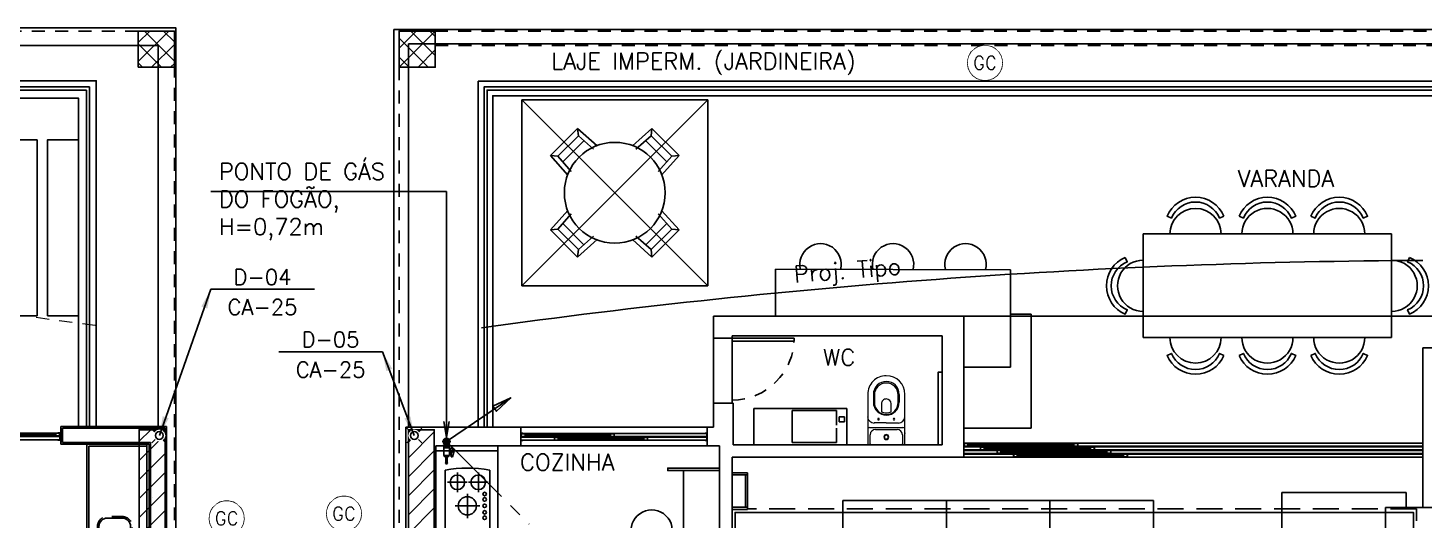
# Model space of a CAD drawing. Header units: millimetres. Extents: x 188.6 to 263.2, y 40.1 to 120.1.
# Drawn here: x 237.97 to 251.46, y 57.85 to 62.6 of the extents above; entities that cross this region are included whole.
import ezdxf
from ezdxf.enums import TextEntityAlignment as Align

# ---------------------------------------------------------------- set-up
doc = ezdxf.new("R2010")
doc.units = ezdxf.units.MM
doc.set_wipeout_variables(frame=1)
for name, pattern in [('_XREF TL$0$HIDDEN', [0.375, 0.25, -0.125]), ('_XREF TL$0$XREF_305_306$0$XREF-TIPO$0$HIDDEN2', [0.1875, 0.125, -0.0625]), ('CENTER2', [1.125, 0.75, -0.125, 0.125, -0.125]), ('HIDDEN2', [0.1875, 0.125, -0.0625]), ('Wipeout_Contour', [1000, 0, -1000]), ('XREF_305_306$0$HIDDEN2', [0.1875, 0.125, -0.0625])]:
    doc.linetypes.add(name, pattern=pattern)
for name, color, linetype in [('_XREF TL$0$S_ESQ', 8, 'Continuous'), ('ARQ', 8, 'Continuous'), ('ARQ-BASE', 8, 'Continuous'), ('ESTR-PILARES', 11, 'Continuous'), ('ESTR-VIGAS', 11, 'HIDDEN2'), ('ESTRUTURA', 7, 'Continuous'), ('GAS-COL', 7, 'Continuous'), ('GAS-PONTO', 202, 'Continuous'), ('GAS-TEXTO', 7, 'Continuous'), ('GAS-TUBO-PISO', 6, 'CENTER2'), ('INC-CORRIMÃO', 7, 'Continuous'), ('INC-TEXTO', 7, 'Continuous'), ('Pilar.ARQ', 8, 'Continuous'), ('SPDA-COL', 7, 'Continuous'), ('SPDA-D', 164, 'Continuous')]:
    doc.layers.add(name, color=color, linetype=linetype)
doc.styles.add('60-100', font='romans.shx', dxfattribs={"height": 0.16})
doc.styles.add('60-50', font='romans.shx', dxfattribs={"height": 0.08})
doc.styles.add('60-75', font='romans.shx', dxfattribs={"height": 0.12})
doc.styles.add('ROMANS', font='ROMANS.SHX', dxfattribs={"height": 0.15})
doc.dimstyles.new('IND75', dxfattribs={"dimtxt": 0.15, "dimasz": 0.1875, "dimexe": 0.15, "dimexo": 0, "dimgap": 0.1, "dimtad": 1, "dimzin": 10, "dimdsep": 46, "dimtxsty": '60-75', "dimcen": 0, "dimclrd": 256, "dimclre": 1, "dimclrt": 256, "dimadec": 0, "dimazin": 0, "dimtfac": 1, "dimtix": 1, "dimtmove": 2, "dimatfit": 3, "dimfxl": 0.15, "dimtolj": 1, "dimtzin": 6, "dimarcsym": 0})
doc.dimstyles.new('SETAS75', dxfattribs={"dimtxt": 0.16, "dimasz": 0.15, "dimexe": 0.15, "dimexo": 0, "dimgap": 0.1, "dimtad": 1, "dimzin": 10, "dimdsep": 46, "dimtxsty": '60-100', "dimblk1": 'OPEN', "dimblk2": 'OPEN', "dimsah": 1, "dimcen": 0, "dimclrd": 244, "dimclre": 244, "dimclrt": 7, "dimadec": 0, "dimazin": 0, "dimtfac": 1, "dimtix": 1, "dimtmove": 2, "dimatfit": 3, "dimldrblk": 'OPEN', "dimfxl": 0.15, "dimtolj": 1, "dimtzin": 6, "dimarcsym": 0})

# ---------------------------------------------------------------- blocks, each defined once
blk = doc.blocks.new('ESTR-1TP-29.09.2016')
at = {"layer": 'ESTR-PILARES'}
for p, q in [((35.717, 24.6), (36.013, 24.895)), ((35.717, 24.784), (35.829, 24.895)), ((35.777, 24.895), (36.067, 24.605)), ((35.961, 24.895), (36.067, 24.789)), ((38.237, 24.545), (38.587, 24.895)), ((38.237, 24.73), (38.403, 24.895)), ((38.237, 24.825), (38.517, 24.545)), ((38.351, 24.895), (38.587, 24.659)), ((38.535, 24.895), (38.587, 24.843)), ((35.717, 24.771), (35.944, 24.545)), ((35.847, 24.545), (36.067, 24.766)), ((35.892, 24.72), (35.892, 24.72)), ((38.412, 24.72), (38.412, 24.72)), ((38.421, 24.545), (38.587, 24.712)), ((35.717, 24.587), (35.76, 24.545)), ((36.031, 24.545), (36.067, 24.582)), ((38.237, 24.641), (38.334, 24.545)), ((35.727, 20.933), (35.84, 21.045)), ((38.327, 20.959), (38.414, 21.045)), ((35.727, 20.749), (35.977, 20.999)), ((38.327, 20.775), (38.577, 21.025)), ((35.727, 20.565), (35.977, 20.815)), ((38.327, 20.591), (38.577, 20.841)), ((35.727, 20.381), (35.977, 20.631)), ((38.327, 20.407), (38.577, 20.657)), ((35.727, 20.197), (35.977, 20.447)), ((35.852, 20.395), (35.852, 20.395)), ((38.327, 20.224), (38.577, 20.474)), ((38.452, 20.395), (38.452, 20.395)), ((35.727, 20.014), (35.977, 20.264)), ((38.327, 20.04), (38.577, 20.29))]:
    blk.add_line(p, q, dxfattribs=at)
for points in [[(35.717, 24.545), (36.067, 24.545), (36.067, 24.895), (35.717, 24.895), (35.717, 24.545)], [(38.237, 24.545), (38.587, 24.545), (38.587, 24.895), (38.237, 24.895), (38.237, 24.545)], [(35.727, 19.745), (35.977, 19.745), (35.977, 21.045), (35.727, 21.045), (35.727, 19.745)], [(35.977, 21.045), (35.857, 21.045), (35.977, 20.925), (35.977, 21.045)], [(38.327, 19.745), (38.577, 19.745), (38.577, 21.045), (38.327, 21.045), (38.327, 19.745)], [(38.327, 21.045), (38.327, 20.925), (38.447, 21.045), (38.327, 21.045)]]:
    blk.add_lwpolyline(points, dxfattribs=at)
for points in [[(35.977, 21.045), (35.857, 21.045), (35.977, 20.925)], [(35.977, 21.045), (35.977, 20.925), (35.977, 21.045)], [(38.327, 21.045), (38.327, 20.925), (38.447, 21.045)], [(38.327, 21.045), (38.447, 21.045), (38.327, 21.045)]]:
    blk.add_solid(points, dxfattribs=at)
at = {"layer": 'ESTR-VIGAS'}
for points in [[(35.717, 24.895), (25.982, 24.895)], [(48.382, 24.895), (38.587, 24.895)], [(26.782, 24.755), (35.717, 24.755)], [(38.587, 24.755), (47.582, 24.755)], [(49.182, 24.755), (47.582, 24.755)], [(36.067, 19.945), (36.067, 24.545)], [(38.237, 24.545), (38.237, 19.945)]]:
    blk.add_lwpolyline(points, dxfattribs=at)
blk = doc.blocks.new('_XREF TL$0$XREF_305_306$0$XREF-TIPO$0$A$C491F7D64-flat-1')
at = {"layer": '_XREF TL$0$S_ESQ'}
for p, q in [((-0.057, 0.03), (-0.005, 0.03)), ((-0.057, 0.03), (-0.057, 0)), ((-0.055, 0.028), (-0.019, 0.028)), ((-0.055, 0.002), (-0.055, 0.028)), ((-0.055, 0.002), (-0.007, 0.002)), ((-0.019, 0.028), (-0.019, 0.008)), ((-0.007, 0.008), (-0.019, 0.008)), ((-0.017, 0.03), (-0.017, 0.02)), ((-0.005, 0.02), (-0.017, 0.02)), ((-0.017, 0.02), (-0.017, 0.01)), ((-0.005, 0.019), (-0.017, 0.019)), ((0, 0.018), (-0.017, 0.018)), ((0, 0.011), (-0.017, 0.011)), ((-0.005, 0.01), (-0.017, 0.01)), ((-0.005, 0.01), (-0.017, 0.01)), ((-0.015, 0.028), (-0.015, 0.022)), ((-0.015, 0.028), (-0.007, 0.028)), ((-0.007, 0.022), (-0.015, 0.022)), ((-0.007, 0.028), (-0.007, 0.022)), ((-0.007, 0.008), (-0.007, 0.002)), ((-0.005, 0.03), (-0.005, 0.02)), ((-0.005, 0.02), (-0.005, 0.025)), ((-0.005, 0.01), (-0.005, 0)), ((-0.005, 0.01), (-0.005, 0.005)), ((0, 0.02), (0, 0.018)), ((0, 0.01), (0, 0.011)), ((-0.057, 0), (-0.005, 0)), ((-0.055, 0), (-0.055, 0))]:
    blk.add_line(p, q, dxfattribs=at)
for centre, radius, start, end in [((-0.017, 0.019), 0.0005, 90, 270), ((-0.017, 0.011), 0.0005, 90, 270), ((-0.005, 0.02), 0.005, 0, 84.2608), ((-0.005, 0.02), 0.0005, 270, 0), ((-0.005, 0.01), 0.005, 275.7392, 0), ((-0.005, 0.01), 0.0005, 0, 90)]:
    blk.add_arc(centre, radius, start, end, dxfattribs=at)
blk = doc.blocks.new('_XREF TL$0$XREF_305_306$0$XREF-TIPO$0$A$C70231090-flat-1')
at = {"layer": '_XREF TL$0$S_ESQ'}
for p, q in [((-0.055, 0.02), (-0.055, 0.018)), ((-0.055, 0.018), (-0.039, 0.018)), ((-0.055, 0.011), (-0.039, 0.011)), ((-0.055, 0.01), (-0.055, 0.011)), ((-0.051, 0.02), (-0.051, 0.025)), ((-0.051, 0.01), (-0.051, 0.005)), ((0, 0.03), (-0.05, 0.03)), ((-0.05, 0.03), (-0.05, 0.02)), ((-0.05, 0.02), (-0.038, 0.02)), ((-0.05, 0.019), (-0.039, 0.019)), ((-0.05, 0.01), (-0.039, 0.01)), ((-0.05, 0.01), (-0.05, 0)), ((-0.05, 0.01), (-0.038, 0.01)), ((-0.04, 0.028), (-0.048, 0.028)), ((-0.048, 0.028), (-0.048, 0.022)), ((-0.048, 0.022), (-0.04, 0.022)), ((-0.048, 0.008), (-0.036, 0.008)), ((-0.048, 0.008), (-0.048, 0.002)), ((-0.002, 0.002), (-0.048, 0.002)), ((-0.04, 0.028), (-0.04, 0.022)), ((-0.038, 0.03), (-0.038, 0.02)), ((-0.038, 0.02), (-0.038, 0.01)), ((-0.002, 0.028), (-0.036, 0.028)), ((-0.036, 0.028), (-0.036, 0.008)), ((-0.002, 0.019), (-0.002, 0.028)), ((-0.002, 0.002), (-0.002, 0.019)), ((-0.002, 0.019), (-0.002, 0.019)), ((0, 0.017), (0, 0.03)), ((0, 0.002), (0, 0.017)), ((0, 0.017), (0, 0.017)), ((0, 0), (0, 0.002)), ((0, 0.002), (0, 0.002)), ((0, 0), (-0.05, 0))]:
    blk.add_line(p, q, dxfattribs=at)
for centre, radius, start, end in [((-0.05, 0.02), 0.005, 95.7392, 180), ((-0.05, 0.01), 0.005, 180, 264.2608), ((-0.05, 0.02), 0.0005, 180, 270), ((-0.05, 0.01), 0.0005, 90, 180), ((-0.039, 0.019), 0.0005, 270, 90), ((-0.039, 0.011), 0.0005, 270, 90)]:
    blk.add_arc(centre, radius, start, end, dxfattribs=at)
blk = doc.blocks.new('_XREF TL$0$XREF_305_306$0$XREF-TIPO$0$A$C491F7D64-flat-2')
at = {"layer": '_XREF TL$0$S_ESQ'}
for p, q in [((-0.057, 0.03), (-0.005, 0.03)), ((-0.057, 0.03), (-0.057, 0)), ((-0.055, 0.028), (-0.019, 0.028)), ((-0.055, 0.002), (-0.055, 0.028)), ((-0.055, 0.002), (-0.007, 0.002)), ((-0.019, 0.028), (-0.019, 0.008)), ((-0.007, 0.008), (-0.019, 0.008)), ((-0.017, 0.03), (-0.017, 0.02)), ((-0.005, 0.02), (-0.017, 0.02)), ((-0.017, 0.02), (-0.017, 0.01)), ((-0.005, 0.019), (-0.017, 0.019)), ((0, 0.018), (-0.017, 0.018)), ((0, 0.011), (-0.017, 0.011)), ((-0.005, 0.01), (-0.017, 0.01)), ((-0.005, 0.01), (-0.017, 0.01)), ((-0.015, 0.028), (-0.015, 0.022)), ((-0.015, 0.028), (-0.007, 0.028)), ((-0.007, 0.022), (-0.015, 0.022)), ((-0.007, 0.028), (-0.007, 0.022)), ((-0.007, 0.008), (-0.007, 0.002)), ((-0.005, 0.03), (-0.005, 0.02)), ((-0.005, 0.02), (-0.005, 0.025)), ((-0.005, 0.01), (-0.005, 0)), ((-0.005, 0.01), (-0.005, 0.005)), ((0, 0.02), (0, 0.018)), ((0, 0.01), (0, 0.011)), ((-0.057, 0), (-0.005, 0)), ((-0.055, 0), (-0.055, 0))]:
    blk.add_line(p, q, dxfattribs=at)
for centre, radius, start, end in [((-0.017, 0.019), 0.0005, 90, 270), ((-0.017, 0.011), 0.0005, 90, 270), ((-0.005, 0.02), 0.005, 0, 84.2608), ((-0.005, 0.02), 0.0005, 270, 0), ((-0.005, 0.01), 0.005, 275.7392, 0), ((-0.005, 0.01), 0.0005, 0, 90)]:
    blk.add_arc(centre, radius, start, end, dxfattribs=at)
blk = doc.blocks.new('_XREF TL$0$XREF_305_306$0$XREF-TIPO$0$A$C491F7D64-flat-3')
at = {"layer": '_XREF TL$0$S_ESQ'}
for p, q in [((0, 0.02), (0, 0.018)), ((0, 0.018), (0.017, 0.018)), ((0, 0.01), (0, 0.011)), ((0, 0.011), (0.017, 0.011)), ((0.057, 0.03), (0.005, 0.03)), ((0.005, 0.03), (0.005, 0.02)), ((0.005, 0.02), (0.005, 0.025)), ((0.005, 0.02), (0.017, 0.02)), ((0.005, 0.019), (0.017, 0.019)), ((0.005, 0.01), (0.017, 0.01)), ((0.005, 0.01), (0.005, 0)), ((0.005, 0.01), (0.017, 0.01)), ((0.005, 0.01), (0.005, 0.005)), ((0.007, 0.028), (0.007, 0.022)), ((0.015, 0.028), (0.007, 0.028)), ((0.007, 0.022), (0.015, 0.022)), ((0.007, 0.008), (0.007, 0.002)), ((0.007, 0.008), (0.019, 0.008)), ((0.055, 0.002), (0.007, 0.002)), ((0.015, 0.028), (0.015, 0.022)), ((0.017, 0.03), (0.017, 0.02)), ((0.017, 0.02), (0.017, 0.01)), ((0.019, 0.028), (0.019, 0.008)), ((0.055, 0.028), (0.019, 0.028)), ((0.055, 0.002), (0.055, 0.028)), ((0.057, 0.03), (0.057, 0)), ((0.057, 0), (0.005, 0)), ((0.055, 0), (0.055, 0))]:
    blk.add_line(p, q, dxfattribs=at)
for centre, radius, start, end in [((0.005, 0.02), 0.005, 95.7392, 180), ((0.005, 0.01), 0.005, 180, 264.2608), ((0.005, 0.02), 0.0005, 180, 270), ((0.005, 0.01), 0.0005, 90, 180), ((0.017, 0.019), 0.0005, 270, 90), ((0.017, 0.011), 0.0005, 270, 90)]:
    blk.add_arc(centre, radius, start, end, dxfattribs=at)
blk = doc.blocks.new('_XREF TL$0$XREF_305_306$0$XREF-TIPO$0$A$C6916644B-flat-1')
at = {"layer": '_XREF TL$0$S_ESQ'}
for p, q in [((0.02, 0.071), (0, 0.071)), ((0, 0.071), (0, 0)), ((0.002, 0.069), (0.002, 0.002)), ((0.002, 0.069), (0.02, 0.069)), ((0.897, 0.068), (0.002, 0.068)), ((0.897, 0.038), (0.002, 0.038)), ((0.002, 0.033), (1.798, 0.033)), ((0.002, 0.003), (1.798, 0.003)), ((0.002, 0.002), (0.02, 0.002)), ((0.02, 0.071), (0.02, 0.069)), ((0.02, 0), (0.02, 0.002)), ((0.615, 0.021), (1.437, 0.021)), ((0.615, 0.015), (1.437, 0.015)), ((0.627, 0.033), (1.425, 0.033)), ((0.627, 0.003), (1.425, 0.003)), ((0.897, 0.038), (1.75, 0.038)), ((0.899, 0.068), (1.75, 0.068)), ((0.937, 0.056), (1.757, 0.056)), ((0.937, 0.05), (1.757, 0.05)), ((1.78, 0.071), (1.78, 0.069)), ((1.78, 0.071), (1.8, 0.071)), ((1.798, 0.069), (1.78, 0.069)), ((1.78, 0), (1.78, 0.002)), ((1.798, 0.002), (1.78, 0.002)), ((1.798, 0.069), (1.798, 0.002)), ((1.8, 0.071), (1.8, 0)), ((0.02, 0), (0, 0)), ((1.78, 0), (1.8, 0))]:
    blk.add_line(p, q, dxfattribs=at)
for name, p in [('_XREF TL$0$XREF_305_306$0$XREF-TIPO$0$A$C491F7D64-flat-2', (0.632, 0.003)), ('_XREF TL$0$XREF_305_306$0$XREF-TIPO$0$A$C491F7D64-flat-1', (0.954, 0.038)), ('_XREF TL$0$XREF_305_306$0$XREF-TIPO$0$A$C70231090-flat-1', (1.475, 0.003)), ('_XREF TL$0$XREF_305_306$0$XREF-TIPO$0$A$C491F7D64-flat-3', (1.74, 0.038))]:
    blk.add_blockref(name, p, dxfattribs=at)
blk = doc.blocks.new('_XREF TL$0$A$C6810077C')
at = {"layer": '_XREF TL$0$S_ESQ'}
for p, q in [((0.04, 0.018), (1.062, 0.018)), ((0.04, 0.012), (1.062, 0.012)), ((0.052, 0.03), (1.05, 0.03)), ((0.052, 0), (1.05, 0))]:
    blk.add_line(p, q, dxfattribs=at)
for name, p in [('_XREF TL$0$XREF_305_306$0$XREF-TIPO$0$A$C491F7D64-flat-2', (0.057, 0)), ('_XREF TL$0$XREF_305_306$0$XREF-TIPO$0$A$C70231090-flat-1', (1.1, 0))]:
    blk.add_blockref(name, p, dxfattribs=at)
blk = doc.blocks.new('XREF_305_306$0$CUBA_BL47_SUPERIOR')
for p, q in [((-0.235, 0.032), (-0.235, -0.113)), ((0.155, 0.112), (-0.155, 0.112)), ((0.235, -0.113), (0.235, 0.032)), ((-0.155, -0.193), (0.155, -0.193))]:
    blk.add_line(p, q)
at = {"color": 8, "linetype": 'XREF_305_306$0$HIDDEN2', "ltscale": 0.5}
blk.add_lwpolyline([(-0.25, 0.032, -0.414214), (-0.155, 0.127), (0.155, 0.127, -0.414214), (0.25, 0.032), (0.25, -0.113, -0.414214), (0.155, -0.208), (-0.155, -0.208, -0.414214), (-0.25, -0.113)], format="xyb", close=True, dxfattribs=at)
at = {"color": 8}
blk.add_circle((0, 0), 0.0615, dxfattribs=at)
blk.add_circle((0, 0), 0.0449)
for centre, start, end in [((-0.155, 0.032), 90, 180), ((0.155, 0.032), 0, 90), ((-0.155, -0.113), 180, 270), ((0.155, -0.113), 270, 0)]:
    blk.add_arc(centre, 0.08, start, end)
blk = doc.blocks.new('arq-3pav')
at = {"layer": 'ARQ'}
for p, q in [((36.5, 22.33), (36.5, 17.405)), ((36.5, 22.33), (56.77, 22.33)), ((36.64, 22.19), (36.64, 18.49)), ((36.64, 22.19), (56.63, 22.19)), ((37.735, 21.652), (39.531, 19.855)), ((37.735, 21.652), (39.531, 21.652)), ((37.735, 19.855), (37.735, 21.652)), ((37.735, 19.855), (39.531, 21.652)), ((39.531, 21.652), (39.531, 19.855)), ((38.274, 21.375), (38.012, 21.113)), ((38.274, 21.375), (38.012, 21.113)), ((38.281, 21.303), (38.083, 21.106)), ((38.281, 21.303), (38.083, 21.106)), ((38.274, 21.375), (38.281, 21.303)), ((38.463, 21.205), (38.274, 21.375)), ((38.274, 21.375), (38.281, 21.303)), ((38.463, 21.205), (38.274, 21.375)), ((38.428, 21.173), (38.281, 21.303)), ((38.428, 21.173), (38.281, 21.303)), ((38.992, 21.375), (38.803, 21.205)), ((38.992, 21.375), (38.803, 21.205)), ((38.985, 21.303), (38.837, 21.173)), ((38.985, 21.303), (38.837, 21.173)), ((38.992, 21.375), (38.985, 21.303)), ((38.992, 21.375), (38.985, 21.303)), ((39.183, 21.106), (38.985, 21.303)), ((39.183, 21.106), (38.985, 21.303)), ((39.254, 21.113), (38.992, 21.375)), ((39.254, 21.113), (38.992, 21.375)), ((38.334, 21.256), (38.13, 21.052)), ((38.334, 21.256), (38.13, 21.052)), ((39.136, 21.052), (38.932, 21.256)), ((39.136, 21.052), (38.932, 21.256)), ((38.012, 21.113), (38.083, 21.106)), ((38.012, 21.113), (38.181, 20.924)), ((38.012, 21.113), (38.083, 21.106)), ((38.012, 21.113), (38.181, 20.924)), ((38.083, 21.106), (38.213, 20.958)), ((38.083, 21.106), (38.213, 20.958)), ((39.053, 20.958), (39.183, 21.106)), ((39.053, 20.958), (39.183, 21.106)), ((39.085, 20.924), (39.254, 21.113)), ((39.085, 20.924), (39.254, 21.113)), ((39.254, 21.113), (39.183, 21.106)), ((39.254, 21.113), (39.183, 21.106)), ((38.181, 20.583), (38.012, 20.394)), ((38.181, 20.583), (38.012, 20.394)), ((38.213, 20.549), (38.083, 20.401)), ((38.213, 20.549), (38.083, 20.401)), ((39.183, 20.401), (39.053, 20.549)), ((39.183, 20.401), (39.053, 20.549)), ((39.254, 20.394), (39.085, 20.583)), ((39.254, 20.394), (39.085, 20.583)), ((38.012, 20.394), (38.083, 20.401)), ((38.012, 20.394), (38.083, 20.401)), ((38.012, 20.394), (38.274, 20.132)), ((38.012, 20.394), (38.274, 20.132)), ((38.083, 20.401), (38.281, 20.204)), ((38.083, 20.401), (38.281, 20.204)), ((38.13, 20.455), (38.334, 20.251)), ((38.13, 20.455), (38.334, 20.251)), ((38.932, 20.251), (39.136, 20.455)), ((38.932, 20.251), (39.136, 20.455)), ((38.985, 20.204), (39.183, 20.401)), ((38.985, 20.204), (39.183, 20.401)), ((38.992, 20.132), (39.254, 20.394)), ((38.992, 20.132), (39.254, 20.394)), ((39.254, 20.394), (39.183, 20.401)), ((39.254, 20.394), (39.183, 20.401)), ((38.274, 20.132), (38.463, 20.302)), ((38.274, 20.132), (38.463, 20.302)), ((38.281, 20.204), (38.428, 20.334)), ((38.281, 20.204), (38.428, 20.334)), ((38.803, 20.302), (38.992, 20.132)), ((38.803, 20.302), (38.992, 20.132)), ((38.837, 20.334), (38.985, 20.204)), ((38.837, 20.334), (38.985, 20.204)), ((46.135, 20.355), (43.735, 20.355)), ((43.735, 20.355), (43.735, 19.355)), ((46.135, 19.355), (46.135, 20.355)), ((38.274, 20.132), (38.281, 20.204)), ((38.274, 20.132), (38.281, 20.204)), ((38.992, 20.132), (38.985, 20.204)), ((38.992, 20.132), (38.985, 20.204)), ((40.185, 19.564), (40.185, 20.014)), ((40.185, 20.014), (42.455, 20.01)), ((42.455, 20.01), (42.455, 19.07)), ((39.531, 19.855), (37.735, 19.855)), ((42.005, 19.56), (39.585, 19.56)), ((39.585, 19.56), (39.585, 19.35)), ((42.005, 18.2), (42.005, 19.56)), ((42.005, 19.56), (51.165, 19.56)), ((42.655, 19.58), (42.455, 19.58)), ((42.655, 18.48), (42.655, 19.58)), ((39.585, 18.72), (39.585, 19.35)), ((39.585, 19.35), (39.765, 19.35)), ((41.795, 19.37), (39.765, 19.37)), ((39.765, 19.35), (39.765, 19.37)), ((39.765, 18.72), (39.765, 19.35)), ((39.765, 18.735), (39.765, 19.35)), ((39.765, 19.32), (39.765, 19.35)), ((39.765, 19.35), (40.365, 19.35)), ((40.365, 19.32), (39.765, 19.32)), ((40.365, 19.35), (40.365, 19.32)), ((41.795, 18.32, 0), (41.795, 19.37)), ((43.735, 19.355), (46.135, 19.355)), ((46.435, 19.255), (46.835, 19.255)), ((42.455, 19.07), (42.005, 19.07)), ((39.775, 18.72, 0), (39.585, 18.72, 0)), ((39.585, 18.49), (39.585, 18.72)), ((39.775, 18.72, 0), (39.775, 18.32)), ((39.975, 18.32), (39.975, 18.67)), ((39.975, 18.67), (40.875, 18.67)), ((40.775, 18.65), (40.345, 18.65)), ((40.345, 18.65), (40.345, 18.34)), ((40.775, 18.508), (40.775, 18.65)), ((40.875, 18.67), (40.875, 18.32)), ((33.285, 18.325), (33.285, 18.495)), ((33.3, 18.34), (33.3, 18.48)), ((36.615, 18.49), (37.725, 18.49)), ((36.615, 14.6), (36.615, 18.49)), ((37.725, 18.49), (37.725, 18.31)), ((37.725, 18.49), (39.525, 18.49)), ((39.445, 18.49), (39.585, 18.49)), ((39.525, 18.49), (39.525, 18.31)), ((40.775, 18.34), (40.775, 18.481)), ((40.8, 18.589), (40.85, 18.589)), ((40.8, 18.54), (40.8, 18.589)), ((40.85, 18.54), (40.8, 18.54)), ((40.85, 18.589), (40.85, 18.54)), ((42.005, 18.48), (42.655, 18.48)), ((31.477, 18.398), (33.273, 18.398)), ((31.477, 18.368), (33.273, 18.368)), ((32.372, 18.403), (33.225, 18.403)), ((32.374, 18.433), (33.225, 18.433)), ((32.412, 18.421), (33.232, 18.421)), ((32.412, 18.415), (33.232, 18.415)), ((33.215, 18.423), (33.215, 18.422)), ((33.215, 18.422), (33.231, 18.422)), ((33.215, 18.413), (33.215, 18.415)), ((33.215, 18.415), (33.231, 18.415)), ((33.219, 18.423), (33.219, 18.428)), ((33.219, 18.413), (33.219, 18.408)), ((33.272, 18.433), (33.22, 18.433)), ((33.22, 18.433), (33.22, 18.423)), ((33.22, 18.423), (33.232, 18.423)), ((33.22, 18.423), (33.231, 18.423)), ((33.22, 18.414), (33.231, 18.414)), ((33.22, 18.413), (33.232, 18.413)), ((33.22, 18.413), (33.22, 18.403)), ((33.272, 18.403), (33.22, 18.403)), ((33.222, 18.431), (33.222, 18.425)), ((33.23, 18.431), (33.222, 18.431)), ((33.222, 18.425), (33.23, 18.425)), ((33.222, 18.411), (33.222, 18.405)), ((33.222, 18.411), (33.234, 18.411)), ((33.27, 18.405), (33.222, 18.405)), ((33.23, 18.431), (33.23, 18.425)), ((33.232, 18.433), (33.232, 18.423)), ((33.232, 18.423), (33.232, 18.413)), ((33.234, 18.431), (33.234, 18.411)), ((33.27, 18.431), (33.234, 18.431)), ((33.255, 18.436), (33.255, 18.434)), ((33.255, 18.436), (33.275, 18.436)), ((33.273, 18.434), (33.255, 18.434)), ((33.255, 18.365), (33.255, 18.367)), ((33.273, 18.367), (33.255, 18.367)), ((33.255, 18.365), (33.275, 18.365)), ((33.27, 18.405), (33.27, 18.431)), ((33.27, 18.403), (33.27, 18.403)), ((33.272, 18.433), (33.272, 18.403)), ((33.273, 18.434), (33.273, 18.367)), ((33.275, 18.436), (33.275, 18.365)), ((40.345, 18.34), (40.775, 18.34)), ((33.555, 15.154), (33.555, 18.305)), ((36.905, 18.31), (37.725, 18.31)), ((37.505, 18.26), (37.505, 15.47)), ((39.525, 18.31), (37.725, 18.31)), ((39.445, 18.31), (39.645, 18.31)), ((39.645, 18.31), (39.645, 13.51)), ((39.775, 18.32, 0), (41.795, 18.32, 0)), ((42.005, 18.335), (46.435, 18.335)), ((42.005, 18.305), (46.435, 18.305)), ((42.005, 18.3), (46.435, 18.3)), ((42.005, 18.27), (46.435, 18.27)), ((42.005, 18.265), (46.435, 18.265)), ((42.005, 18.235), (46.435, 18.235)), ((42.005, 18.23), (46.435, 18.23)), ((36.995, 18.075), (36.995, 17.385)), ((37.425, 17.385), (37.425, 18.075)), ((37.425, 17.385), (37.425, 18.075)), ((39.295, 18.07), (39.295, 17.44)), ((39.765, 18.2), (39.765, 16.97)), ((39.765, 18.2), (42.005, 18.2)), ((42.005, 18.2), (46.435, 18.2)), ((42.005, 18.2), (46.435, 18.2)), ((37.209, 17.957), (37.019, 17.957)), ((37.209, 17.957), (37.019, 17.957)), ((37.114, 17.862), (37.114, 18.051)), ((37.114, 17.862), (37.114, 18.051)), ((37.411, 17.957), (37.221, 17.957)), ((37.411, 17.957), (37.221, 17.957)), ((37.316, 17.862), (37.316, 18.051)), ((37.316, 17.862), (37.316, 18.051)), ((39.765, 18.05), (39.765, 18.03)), ((39.765, 18.05), (39.915, 18.05)), ((39.765, 18.03), (39.915, 18.03)), ((39.895, 18.03), (39.915, 18.03)), ((39.895, 17.716), (39.895, 18.03)), ((39.915, 18.05), (39.915, 18.03)), ((39.915, 17.716), (39.915, 18.03)), ((37.21, 17.847), (37.21, 17.611)), ((37.21, 17.847), (37.21, 17.611)), ((45.075, 14.358), (45.075, 17.858)), ((45.075, 17.858), (46.275, 17.858)), ((46.275, 17.858), (46.275, 17.696)), ((37.33, 17.73), (37.091, 17.73)), ((37.33, 17.73), (37.091, 17.73)), ((39.765, 17.716), (39.765, 17.696)), ((39.765, 17.716), (39.915, 17.716)), ((39.765, 17.696), (39.915, 17.696)), ((39.895, 17.716), (39.915, 17.716)), ((39.915, 17.716), (39.915, 17.696)), ((41.835, 17.78), (40.835, 17.78)), ((40.835, 17.78), (40.835, 16.78)), ((41.835, 16.78), (41.835, 17.78)), ((42.835, 17.78), (41.835, 17.78)), ((41.835, 17.78), (41.835, 16.78)), ((42.835, 16.78), (42.835, 17.78)), ((42.835, 17.78), (43.835, 17.78)), ((42.835, 16.28), (42.835, 17.78)), ((43.835, 17.78), (43.835, 16.28)), ((46.075, 14.715), (46.075, 17.715)), ((46.075, 17.715), (46.575, 17.715))]:
    blk.add_line(p, q, dxfattribs=at)
at = {"layer": 'ARQ', "lineweight": 13}
blk.add_line((39.765, 19.35), (39.765, 19.365), dxfattribs=at)
at = {"layer": 'ARQ', "linetype": 'Continuous', "lineweight": 0}
for p, q in [((41.075, 18.806, 0), (41.075, 18.335, 0)), ((41.13, 18.806, 0), (41.13, 18.731, 0)), ((41.14, 18.801, 0), (41.14, 18.727, 0)), ((41.371, 18.727, 0), (41.371, 18.801, 0)), ((41.381, 18.731, 0), (41.381, 18.806, 0)), ((41.435, 18.465, 0), (41.435, 18.806, 0)), ((41.207, 18.714, 0), (41.207, 18.638, 0)), ((41.303, 18.638, 0), (41.303, 18.714, 0)), ((41.095, 18.485, 0), (41.415, 18.485, 0)), ((41.255, 18.53, 0), (41.138, 18.53, 0)), ((41.255, 18.53, 0), (41.372, 18.53, 0)), ((41.075, 18.465, 0), (41.075, 18.33, 0)), ((41.1, 18.33, 0), (41.1, 18.417, 0)), ((41.15, 18.467, 0), (41.36, 18.467, 0)), ((41.41, 18.417, 0), (41.41, 18.33, 0)), ((41.435, 18.33, 0), (41.435, 18.465, 0)), ((41.435, 18.434, 0), (41.435, 18.43, 0)), ((41.085, 18.32, 0), (41.425, 18.32, 0))]:
    blk.add_line(p, q, dxfattribs=at)
at = {"layer": 'ARQ'}
for points in [[(37.315, 18.49), (37.315, 21.83), (55.955, 21.83), (55.955, 18.49)], [(37.37, 18.49), (37.37, 21.775), (55.9, 21.775), (55.9, 18.49)], [(37.4, 18.49), (37.4, 21.745), (55.87, 21.745), (55.87, 18.49)], [(24.489, 21.665), (33.455, 21.665), (33.455, 18.495)], [(37.455, 18.49), (37.455, 21.69), (55.815, 21.69), (55.815, 18.49)], [(46.435, 19.255), (46.435, 17.715), (46.575, 17.715)], [(36.795, 17.15), (36.905, 17.15), (36.905, 18.31)], [(37.505, 18.31), (37.505, 18.26), (36.905, 18.26)], [(39.645, 18.095), (39.145, 18.095), (39.145, 18.07), (39.645, 18.07)]]:
    blk.add_lwpolyline(points, dxfattribs=at)
for points in [[(33.055, 21.265), (33.055, 19.565), (32.255, 19.565), (32.255, 21.265)], [(33.455, 21.265), (33.455, 19.565), (33.155, 19.565), (33.155, 21.265)], [(39.795, 9.77), (43.835, 9.77), (43.835, 11.99), (46.345, 11.99), (46.345, 17.666), (39.795, 17.666), (39.795, 17), (39.995, 17), (39.995, 16.08), (39.795, 16.08)]]:
    blk.add_lwpolyline(points, close=True, dxfattribs=at)
for points in [[(44.515, 20.527, 0.666667), (43.967, 20.527), (44.009, 20.509, -0.666667), (44.473, 20.509)], [(44.661, 20.527, -0.666667), (45.209, 20.527), (45.167, 20.509, 0.666667), (44.703, 20.509)], [(45.355, 20.527, -0.666667), (45.903, 20.527), (45.861, 20.509, 0.666667), (45.397, 20.509)], [(43.563, 20.129, 0.666667), (43.563, 19.581), (43.581, 19.623, -0.666667), (43.581, 20.086)], [(46.307, 20.129, -0.666667), (46.307, 19.581), (46.289, 19.623, 0.666667), (46.289, 20.086)], [(44.515, 19.183, -0.666667), (43.967, 19.183), (44.009, 19.201, 0.666667), (44.473, 19.201)], [(44.661, 19.183, 0.666667), (45.209, 19.183), (45.167, 19.201, -0.666667), (44.703, 19.201)], [(45.355, 19.183, 0.666667), (45.903, 19.183), (45.861, 19.201, -0.666667), (45.397, 19.201)]]:
    blk.add_lwpolyline(points, format="xyb", close=True, dxfattribs=at)
at = {"layer": 'ARQ', "elevation": 0}
blk.add_lwpolyline([(41.755, 18.32), (41.755, 19.02), (41.795, 19.02)], dxfattribs=at)
at = {"layer": 'ARQ', "linetype": '_XREF TL$0$HIDDEN'}
blk.add_lwpolyline([(43.835, 11.96), (46.376, 11.96), (46.375, 17.7), (39.915, 17.7)], dxfattribs=at)
at = {"layer": 'ARQ'}
for centre, radius in [((38.633, 20.753), 0.487), ((37.113, 17.957), 0.0701), ((37.113, 17.957), 0.0701), ((37.314, 17.957), 0.0701), ((37.314, 17.957), 0.0701), ((37.209, 17.73), 0.0883), ((37.209, 17.73), 0.0883), ((37.376, 17.844), 0.0174), ((37.376, 17.792), 0.0174), ((37.376, 17.73), 0.0174), ((37.376, 17.667), 0.0174), ((37.376, 17.615), 0.0174)]:
    blk.add_circle(centre, radius, dxfattribs=at)
for centre, radius, start, end in [((44.241, 20.355), 0.247, 0.0011, 180.0011), ((44.935, 20.355), 0.247, 359.9989, 179.9989), ((45.629, 20.355), 0.247, 359.9989, 179.9989), ((40.62, 20.062), 0.2, 345.6149, 194.5698), ((41.32, 20.062), 0.2, 345.4302, 194.3851), ((42.02, 20.062), 0.2, 345.4302, 194.3851), ((46.71, -47.513), 67.613, 90.23288, 97.96187), ((43.735, 19.855), 0.247, 90.0011, 270.0011), ((46.135, 19.855), 0.247, 269.9989, 89.9989), ((44.241, 19.355), 0.247, 179.9989, 359.9989), ((44.935, 19.355), 0.247, 180.0011, 0.0011), ((45.629, 19.355), 0.247, 180.0011, 0.0011), ((33.22, 18.423), 0.005, 95.7392, 180), ((33.22, 18.413), 0.005, 180, 264.2608), ((33.22, 18.423), 0.0005, 180, 270), ((33.22, 18.413), 0.0005, 90, 180), ((33.231, 18.422), 0.0005, 270, 90), ((33.231, 18.414), 0.0005, 270, 90), ((37.21, 16.955), 1.14, 79.1274, 100.8726), ((38.989, 17.49), 0.2, 345.6149, 194.5698)]:
    blk.add_arc(centre, radius, start, end, dxfattribs=at)
at = {"layer": 'ARQ', "linetype": 'HIDDEN2', "lineweight": 0}
blk.add_arc((24.336, -47.002), 67.117, 82.05296, 90.20537, dxfattribs=at)
at = {"layer": 'ARQ', "linetype": '_XREF TL$0$XREF_305_306$0$XREF-TIPO$0$HIDDEN2'}
blk.add_arc((39.765, 19.35), 0.6, 270, 0, dxfattribs=at)
at = {"layer": 'ARQ', "linetype": 'Continuous', "lineweight": 0}
for centre, radius, start, end in [((41.255, 18.806, 0), 0.18, 89.9897, 179.9897), ((41.255, 18.806, 0), 0.125, 89.9897, 179.9897), ((41.255, 18.801, 0), 0.115, 90.0097, 179.9899), ((41.255, 18.806, 0), 0.18, 0, 90), ((41.255, 18.806, 0), 0.125, 0, 90), ((41.255, 18.801, 0), 0.115, 359.9998, 89.9799), ((41.255, 18.714, 0), 0.048, 89.9897, 179.9897), ((41.255, 18.714, 0), 0.048, 0, 90), ((41.255, 18.731, 0), 0.125, 179.9897, 269.9897), ((41.255, 18.727, 0), 0.115, 179.9896, 269.56), ((41.255, 18.766, 0), 0.137, 249.48, 269.9897), ((41.255, 18.737, 0), 0.125, 269.5755, 269.9988), ((41.255, 18.731, 0), 0.125, 270, 0), ((41.255, 18.766, 0), 0.137, 270, 290.5097), ((41.255, 18.737, 0), 0.125, 269.9916, 270.4149), ((41.255, 18.727, 0), 0.115, 270.4297, 0.0001), ((41.138, 18.593, 0), 0.0633, 184.3581, 269.9895), ((41.095, 18.465, 0), 0.02, 89.9897, 179.9897), ((41.18, 18.567, 0), 0.0075, 90, 270), ((41.18, 18.567, 0), 0.0075, 270, 90), ((41.33, 18.567, 0), 0.0075, 90, 270), ((41.33, 18.567, 0), 0.0075, 270, 90), ((41.372, 18.593, 0), 0.0633, 270.0001, 355.6315), ((41.415, 18.465, 0), 0.02, 0, 90), ((41.15, 18.417, 0), 0.05, 90, 180), ((41.255, 18.394, 0), 0.024, 90, 270), ((41.255, 18.394, 0), 0.018, 90, 270), ((41.255, 18.394, 0), 0.024, 270, 90), ((41.255, 18.394, 0), 0.018, 270, 90), ((41.36, 18.417, 0), 0.05, 0, 90), ((41.085, 18.33, 0), 0.01, 180, 270), ((41.11, 18.33, 0), 0.01, 180, 270), ((41.4, 18.33, 0), 0.01, 270, 0), ((41.425, 18.33, 0), 0.01, 270, 0)]:
    blk.add_arc(centre, radius, start, end, dxfattribs=at)
at = {"layer": 'ARQ', "xscale": -1}
for name, p in [('_XREF TL$0$XREF_305_306$0$XREF-TIPO$0$A$C6916644B-flat-1', (39.525, 18.36)), ('_XREF TL$0$A$C6810077C', (43.105, 18.305)), ('_XREF TL$0$A$C6810077C', (43.264, 18.27)), ('_XREF TL$0$A$C6810077C', (43.424, 18.235)), ('_XREF TL$0$A$C6810077C', (43.583, 18.2))]:
    blk.add_blockref(name, p, dxfattribs=at)
at = {"layer": 'ARQ', "extrusion": (0, 0, -1), "zscale": -1, "rotation": 90}
blk.add_blockref('XREF_305_306$0$CUBA_BL47_SUPERIOR', (-33.845, 17.376), dxfattribs=at)
at = {"color": 8, "linetype": 'Wipeout_Contour', "lineweight": 0, "ltscale": 110942.634486}
blk.add_wipeout([(34.04, 18.465), (34.29, 18.465), (34.29, 17.165), (34.305, 17.165), (34.305, 18.48), (34.04, 18.48)], dxfattribs=at).dxf.layer = 'Pilar.ARQ'
at = {"color": 8, "linetype": 'Wipeout_Contour', "lineweight": 0, "ltscale": 73327.771579}
blk.add_wipeout([(34.04, 17.165), (34.29, 17.165), (34.29, 18.465), (34.04, 18.465)], dxfattribs=at).dxf.layer = 'Pilar.ARQ'
at = {"layer": 'ARQ'}
for p, q in [((33.285, 18.495), (34.305, 18.495)), ((33.3, 18.48), (34.29, 18.48)), ((34.29, 18.48), (34.29, 14.77)), ((34.305, 18.495), (34.305, 14.785)), ((34.15, 18.34), (33.3, 18.34)), ((34.15, 13.47), (34.15, 18.34)), ((34.135, 18.325), (33.285, 18.325)), ((33.555, 18.305), (34.115, 18.305)), ((34.115, 18.325), (34.115, 15.134)), ((34.135, 13.485), (34.135, 18.325))]:
    blk.add_line(p, q, dxfattribs=at)
for points in [[(13.1, 17.315), (14.195, 17.315), (14.195, 22.345), (34.395, 22.345), (34.395, 17.415), (35.38, 17.415)], [(14.365, 18.495), (14.365, 22.175), (34.225, 22.175), (34.225, 18.495), (33.625, 18.495), (33.625, 21.835), (24.489, 21.835)]]:
    blk.add_lwpolyline(points, dxfattribs=at)
blk.add_lwpolyline([(33.535, 18.325), (34.135, 18.325), (34.135, 15.134), (33.535, 15.134)], close=True, dxfattribs=at)
at = {"layer": 'Pilar.ARQ', "color": 8, "linetype": 'Continuous', "lineweight": 0, "flags": 128}
blk.add_lwpolyline([(34.04, 17.165), (34.29, 17.165), (34.29, 18.465), (34.04, 18.465)], close=True, dxfattribs=at)
at = {"layer": 'ESTRUTURA'}
blk.add_blockref('ESTR-1TP-29.09.2016', (-1.687, -2.58), dxfattribs=at)
blk = doc.blocks.new('ponto')
at = {"layer": 'GAS-PONTO'}
for p, q in [((-0.004, 0.1217), (-0.0058, 0.1186)), ((-0.0058, 0.1186), (-0.0043, 0.1145)), ((-0.0056, 0.1102), (-0.0056, 0.1092)), ((-0.0043, 0.1102), (-0.0056, 0.1102)), ((-0.0043, 0.1092), (-0.0056, 0.1092)), ((-0.0056, 0.1018), (-0.0056, 0.1007)), ((-0.0043, 0.1018), (-0.0056, 0.1018)), ((-0.0043, 0.1007), (-0.0056, 0.1007)), ((-0.0043, 0.1145), (-0.0043, 0.1102)), ((0.0043, 0.1102), (-0.0043, 0.1102)), ((-0.0043, 0.1102), (-0.0043, 0.0756)), ((-0.0043, 0.1092), (0.0043, 0.1092)), ((0.0043, 0.1018), (-0.0043, 0.1018)), ((-0.0043, 0.1007), (0.0043, 0.1007)), ((0, 0.1217), (-0.004, 0.1217)), ((0, 0.1217), (0.004, 0.1217)), ((0.004, 0.1217), (0.0058, 0.1186)), ((0.0058, 0.1186), (0.0043, 0.1145)), ((0.0043, 0.1145), (0.0043, 0.1102)), ((0.0043, 0.1102), (0.0056, 0.1102)), ((0.0043, 0.1102), (0.0043, 0.0756)), ((0.0056, 0.1092), (0.0043, 0.1092)), ((0.0043, 0.1018), (0.0056, 0.1018)), ((0.0056, 0.1007), (0.0043, 0.1007)), ((0.0056, 0.1102), (0.0056, 0.1092)), ((0.0056, 0.1018), (0.0056, 0.1007)), ((-0.0394, 0.0774), (-0.047, 0.0479)), ((-0.047, 0.0479), (-0.047, 0.0303)), ((-0.0448, 0.023), (-0.047, 0.0303)), ((-0.0312, 0.023), (-0.0448, 0.023)), ((-0.0361, 0.0493), (-0.04, 0.0425)), ((-0.04, 0.0425), (-0.04, 0.0311)), ((-0.0361, 0.0243), (-0.04, 0.0311)), ((-0.0292, 0.0774), (-0.0394, 0.0774)), ((-0.0292, 0.0493), (-0.0361, 0.0493)), ((-0.0292, 0.0243), (-0.0361, 0.0243)), ((-0.0312, 0.0186), (-0.0312, 0.023)), ((-0.0292, 0.0186), (-0.0312, 0.0186)), ((-0.0292, 0.0493), (-0.0292, 0.0774)), ((-0.0246, 0.0493), (-0.0292, 0.0493)), ((-0.0246, 0.0243), (-0.0292, 0.0243)), ((-0.0292, 0.0243), (-0.0292, 0.0186)), ((-0.0246, 0.0493), (-0.0246, 0.0243)), ((-0.0182, 0.0452), (-0.0246, 0.0452)), ((-0.0182, 0.0284), (-0.0246, 0.0284)), ((-0.0185, 0.0069), (-0.0194, 0.0052)), ((-0.0185, 0.0069), (-0.0194, 0.0052)), ((-0.0194, 0.0024), (-0.0188, 0.0014)), ((-0.0194, 0.0024), (-0.0188, 0.0014)), ((-0.0185, 0.0075), (-0.0185, 0.0069)), ((-0.0185, 0.0075), (-0.0185, 0.0069)), ((0.0185, 0.0069), (-0.0185, 0.0069)), ((0.0185, 0), (-0.0185, 0)), ((-0.0182, 0.0101), (-0.0182, 0.0678)), ((0.0176, 0.0678), (-0.0182, 0.0678)), ((0.0176, 0.0101), (-0.0182, 0.0101)), ((0.0176, 0.0193), (-0.018, 0.0193)), ((0.016, 0.01), (-0.016, 0.01)), ((0.016, 0.01), (-0.016, 0.01)), ((-0.0153, 0.0678), (-0.0153, 0.0755)), ((0.0148, 0.0755), (-0.0152, 0.0755)), ((0.0148, 0.0755), (0.0148, 0.0678)), ((0.0176, 0.0678), (0.0176, 0.0101)), ((0.0185, 0.0069), (0.0185, 0.0075)), ((0.0185, 0.0069), (0.0185, 0.0075)), ((0.0194, 0.0052), (0.0185, 0.0069)), ((0.0194, 0.0052), (0.0185, 0.0069)), ((0.0188, 0.0014), (0.0194, 0.0024)), ((0.0188, 0.0014), (0.0194, 0.0024))]:
    blk.add_line(p, q, dxfattribs=at)
for centre, radius, start, end in [((-0.0166, 0.0038), 0.00309, 153.43941, 206.56952), ((-0.0166, 0.0038), 0.00309, 153.43941, 206.56952), ((-0.0216, 0), 0.00309, 0.00447, 26.56952), ((-0.0216, 0), 0.00309, 0.00447, 26.56952), ((-0.016, 0.0075), 0.00247, 90.00447, 180.00447), ((-0.016, 0.0075), 0.00247, 90.00447, 180.00447), ((0.016, 0.0075), 0.00247, 0.00447, 90.00447), ((0.016, 0.0075), 0.00247, 0.00447, 90.00447), ((0.0216, 0), 0.00309, 153.43941, 180.00447), ((0.0216, 0), 0.00309, 153.43941, 180.00447), ((0.0166, 0.0038), 0.00309, 333.43941, 26.56952), ((0.0166, 0.0038), 0.00309, 333.43941, 26.56952)]:
    blk.add_arc(centre, radius, start, end, dxfattribs=at)
blk = doc.blocks.new('C50')
h = blk.add_hatch(color=8)
edge = h.paths.add_edge_path()
edge.add_arc((0, 0), 0.0238, 540, 720)
edge.add_ellipse((0.012, 0), major_axis=(0.0119, 0), ratio=0.815791, start_angle=180, end_angle=360, ccw=False)
edge.add_ellipse((-0.012, 0), major_axis=(-0.0119, 0), ratio=0.815791, start_angle=180, end_angle=360)
at = {"color": 252}
for p, q in [((0.042, 0), (-0.042, 0)), ((0, -0.042), (0, 0.042))]:
    blk.add_line(p, q, dxfattribs=at)
at = {"color": 0}
for radius in [0.0318, 0.0253]:
    blk.add_circle((0, 0), radius, dxfattribs=at)
at = {"color": 8}
blk.add_circle((0, 0), 0.0237, dxfattribs=at)
blk.add_ellipse((-0.012, 0), major_axis=(-0.0119, 0), ratio=0.815791, start_param=3.141593, end_param=6.283185, dxfattribs=at)
at = {"color": 8, "extrusion": (0, 0, -1)}
blk.add_ellipse((0.012, 0), major_axis=(0.0119, 0), ratio=0.815791, start_param=0, end_param=3.141593, dxfattribs=at)
blk = doc.blocks.new('INDU')
at = {"color": 7}
blk.add_line((-0.005, 0), (0.005, 0), dxfattribs=at)
at = {"style": 'ROMANS'}
for tag, p in [('TQ-01', (0, 0.00119)), ('100', (0, -0.00172))]:
    blk.add_attdef(tag, text='', height=0.0015, dxfattribs=at).set_placement(p, align=Align.MIDDLE)
blk = doc.blocks.new('cap')
blk.add_wipeout([(0, 0.075), (-0.004, 0.075), (-0.008, 0.075), (-0.011, 0.074), (-0.015, 0.073), (-0.019, 0.073), (-0.023, 0.071), (-0.027, 0.07), (-0.03, 0.069), (-0.034, 0.067), (-0.037, 0.065), (-0.041, 0.063), (-0.044, 0.061), (-0.047, 0.058), (-0.05, 0.056), (-0.053, 0.053), (-0.056, 0.05), (-0.058, 0.047), (-0.061, 0.044), (-0.063, 0.041), (-0.065, 0.038), (-0.067, 0.034), (-0.068, 0.031), (-0.07, 0.027), (-0.071, 0.023), (-0.072, 0.02), (-0.073, 0.016), (-0.074, 0.012), (-0.075, 0.008), (-0.075, 0.004), (-0.075, 0), (-0.075, -0.004), (-0.075, -0.008), (-0.074, -0.011), (-0.073, -0.015), (-0.073, -0.019), (-0.071, -0.023), (-0.07, -0.027), (-0.069, -0.03), (-0.067, -0.034), (-0.065, -0.037), (-0.063, -0.041), (-0.061, -0.044), (-0.058, -0.047), (-0.056, -0.05), (-0.053, -0.053), (-0.05, -0.056), (-0.047, -0.058), (-0.044, -0.061), (-0.041, -0.063), (-0.038, -0.065), (-0.034, -0.067), (-0.031, -0.068), (-0.027, -0.07), (-0.023, -0.071), (-0.02, -0.072), (-0.016, -0.073), (-0.012, -0.074), (-0.008, -0.075), (-0.004, -0.075), (0, -0.075), (0.004, -0.075), (0.008, -0.075), (0.011, -0.074), (0.015, -0.073), (0.019, -0.073), (0.023, -0.071), (0.027, -0.07), (0.03, -0.069), (0.034, -0.067), (0.037, -0.065), (0.041, -0.063), (0.044, -0.061), (0.047, -0.058), (0.05, -0.056), (0.053, -0.053), (0.056, -0.05), (0.058, -0.047), (0.061, -0.044), (0.063, -0.041), (0.065, -0.038), (0.067, -0.034), (0.068, -0.031), (0.07, -0.027), (0.071, -0.023), (0.072, -0.02), (0.073, -0.016), (0.074, -0.012), (0.075, -0.008), (0.075, -0.004), (0.075, 0), (0.075, 0.004), (0.075, 0.008), (0.074, 0.011), (0.073, 0.015), (0.073, 0.019), (0.071, 0.023), (0.07, 0.027), (0.069, 0.03), (0.067, 0.034), (0.065, 0.037), (0.063, 0.041), (0.061, 0.044), (0.058, 0.047), (0.056, 0.05), (0.053, 0.053), (0.05, 0.056), (0.047, 0.058), (0.044, 0.061), (0.041, 0.063), (0.038, 0.065), (0.034, 0.067), (0.031, 0.068), (0.027, 0.07), (0.023, 0.071), (0.02, 0.072), (0.016, 0.073), (0.012, 0.074), (0.008, 0.075), (0.004, 0.075)])
for p, q in [((-0.053, 0.053), (-0.095, 0.095)), ((0.053, 0.053), (0.095, 0.095)), ((-0.095, -0.095), (-0.053, -0.053)), ((0.095, -0.095), (0.053, -0.053))]:
    blk.add_line(p, q)
blk.add_circle((0, 0), 0.0504)
blk = doc.blocks.new('INC-OBJETO')
at = {"color": 0}
blk.add_lwpolyline([(0, 0.00208), (-0.00052, 0.00202), (-0.001, 0.00183), (-0.00143, 0.00152), (-0.00176, 0.00112), (-0.00198, 0.00064), (-0.00208, 0.00013), (-0.00205, -0.00039), (-0.00189, -0.00089), (-0.00161, -0.00133), (-0.00123, -0.00169), (-0.00077, -0.00194), (-0.00026, -0.00207), (0.00026, -0.00207), (0.00077, -0.00194), (0.00123, -0.00169), (0.00161, -0.00133), (0.00189, -0.00089), (0.00205, -0.00039), (0.00208, 0.00013), (0.00198, 0.00064), (0.00176, 0.00112), (0.00143, 0.00152), (0.001, 0.00183), (0.00052, 0.00202)], close=True, dxfattribs=at)
blk.add_wipeout([(0, 0.00208), (-0.00052, 0.00202), (-0.001, 0.00183), (-0.00143, 0.00152), (-0.00176, 0.00112), (-0.00198, 0.00064), (-0.00208, 0.00013), (-0.00205, -0.00039), (-0.00189, -0.00089), (-0.00161, -0.00133), (-0.00123, -0.00169), (-0.00077, -0.00194), (-0.00026, -0.00207), (0.00026, -0.00207), (0.00077, -0.00194), (0.00123, -0.00169), (0.00161, -0.00133), (0.00189, -0.00089), (0.00205, -0.00039), (0.00208, 0.00013), (0.00198, 0.00064), (0.00176, 0.00112), (0.00143, 0.00152), (0.001, 0.00183), (0.00052, 0.00202)], dxfattribs=at)
at = {"color": 0, "style": 'ROMANS', "width": 1.285725}
blk.add_attdef('OBJETO', text='', height=0.0016, dxfattribs=at).set_placement((-0.00179, -0.00083), (0.00164, -0.00083), align=Align.FIT)
blk = doc.blocks.new('_OPEN')
at = {"color": 0, "linetype": 'ByBlock'}
for p, q in [((-1, 0.167), (0, 0)), ((0, 0), (-1, -0.167)), ((0, 0), (-1, 0))]:
    blk.add_line(p, q, dxfattribs=at)

msp = doc.modelspace()

# ---------------------------------------------------------------- block references
msp.add_blockref('arq-3pav', (205.008, 40.257))

# ---------------------------------------------------------------- next in the draw order: linework, layer by layer
at = {"layer": 'GAS-TUBO-PISO'}
msp.add_line((242.016, 58.608), (242.813, 57.811), dxfattribs=at)
at = {"layer": 'INC-CORRIMÃO'}
for p, q in [((229.503, 62.032), (238.569, 62.032)), ((238.569, 62.032), (238.569, 58.747)), ((242.379, 58.747), (242.379, 62.032)), ((242.379, 62.032), (251.444, 62.032)), ((229.503, 62.002), (238.539, 62.002)), ((238.539, 62.002), (238.539, 58.747)), ((242.409, 58.747), (242.409, 62.002)), ((242.409, 62.002), (251.444, 62.002))]:
    msp.add_line(p, q, dxfattribs=at)

# ---------------------------------------------------------------- next in the draw order: block references
at = {"layer": 'ESTRUTURA'}
msp.add_blockref('ESTR-1TP-29.09.2016', (203.321, 37.677), dxfattribs=at)
at = {"layer": 'GAS-COL', "xscale": -1, "rotation": 270}
msp.add_blockref('C50', (242.016, 58.608), dxfattribs=at)
at = {"layer": 'GAS-PONTO', "xscale": 1.5, "yscale": 1.5, "zscale": 1.5, "rotation": 180}
msp.add_blockref('ponto', (242.016, 58.576), dxfattribs=at)
at = {"layer": 'SPDA-COL'}
ref = msp.add_blockref('INDU', (240.24, 60.078), dxfattribs=dict(at, xscale=100, yscale=100, zscale=100))
ref.add_attrib('100', 'CA-25', dxfattribs={"layer": '0', "height": 0.15, "style": 'ROMANS'}).set_placement((240.24, 59.906, 0.9), align=Align.MIDDLE)
ref.add_attrib('TQ-01', 'D-04', dxfattribs={"layer": '0', "height": 0.15, "style": 'ROMANS'}).set_placement((240.24, 60.196, 0.9), align=Align.MIDDLE)
ref = msp.add_blockref('INDU', (240.897, 59.474), dxfattribs=dict(at, xscale=100, yscale=100, zscale=100))
ref.add_attrib('100', 'CA-25', dxfattribs={"layer": '0', "height": 0.15, "style": 'ROMANS'}).set_placement((240.897, 59.302, 0.9), align=Align.MIDDLE)
ref.add_attrib('TQ-01', 'D-05', dxfattribs={"layer": '0', "height": 0.15, "style": 'ROMANS'}).set_placement((240.897, 59.593, 0.9), align=Align.MIDDLE)

# ---------------------------------------------------------------- next in the draw order: texts
at = {"layer": 'ARQ-BASE', "color": 8, "style": '60-75'}
for s, p in [('LAJE IMPERM. (JARDINEIRA)', (243.027, 62.201)), ('VARANDA', (249.656, 61.068)), ('WC', (245.654, 59.341)), ('COZINHA', (242.726, 58.328))]:
    msp.add_text(s, height=0.16, dxfattribs=at).set_placement(p)
at = {"layer": 'ARQ-BASE', "color": 8, "linetype": 'Continuous', "style": '60-75'}
msp.add_text('Proj. Tipo', height=0.16, rotation=4.4208, dxfattribs=at).set_placement((245.378, 60.142))
at = {"layer": 'GAS-TEXTO', "insert": (239.818, 61.296), "char_height": 0.16, "width": 1.96116, "attachment_point": 1, "style": '60-50'}
msp.add_mtext('PONTO DE GÁS DO FOGÃO, H=0,72m', dxfattribs=at)

# ---------------------------------------------------------------- next in the draw order: leaders
at = {"layer": 'GAS-COL'}
msp.add_leader([(242.636, 59.031), (242.016, 58.608)], dimstyle='IND75', override={"dimldrblk": 'ClosedBlank'}, dxfattribs=at)

# ---------------------------------------------------------------- next in the draw order: block references
at = {"layer": 'INC-TEXTO'}
ref = msp.add_blockref('INC-OBJETO', (247.216, 62.264), dxfattribs=dict(at, xscale=80, yscale=80, zscale=80, rotation=180))
ref.add_attrib('OBJETO', 'GC', dxfattribs={"layer": '0', "height": 0.128, "style": 'ROMANS'}).set_placement((247.216, 62.264), align=Align.MIDDLE_CENTER)
ref = msp.add_blockref('INC-OBJETO', (239.893, 57.866), dxfattribs=dict(at, xscale=80, yscale=80, zscale=80, rotation=180))
ref.add_attrib('OBJETO', 'GC', dxfattribs={"layer": '0', "height": 0.128, "style": 'ROMANS'}).set_placement((239.893, 57.866), align=Align.MIDDLE_CENTER)
ref = msp.add_blockref('INC-OBJETO', (241.026, 57.911), dxfattribs=dict(at, xscale=80, yscale=80, zscale=80, rotation=180))
ref.add_attrib('OBJETO', 'GC', dxfattribs={"layer": '0', "height": 0.128, "style": 'ROMANS'}).set_placement((241.026, 57.911), align=Align.MIDDLE_CENTER)
at = {"layer": 'SPDA-D', "yscale": 0.75, "zscale": 0.75}
for p, xscale in [((239.243, 58.666), 0.75), ((241.705, 58.666), -0.75)]:
    msp.add_blockref('cap', p, dxfattribs=dict(at, xscale=xscale))

# ---------------------------------------------------------------- next in the draw order: leaders
at = {"layer": 'GAS-TEXTO'}
msp.add_leader([(242.016, 58.65), (242.016, 61.022), (239.741, 61.022)], dimstyle='SETAS75', dxfattribs=at)
at = {"layer": 'SPDA-COL'}
for points in [[(239.74, 60.078), (239.243, 58.666)], [(239.243, 58.666), (239.74, 60.078)], [(241.397, 59.474), (241.705, 58.666)], [(241.705, 58.666), (241.397, 59.474)]]:
    msp.add_leader(points, dimstyle='IND75', dxfattribs=at)

doc.saveas('drawing.dxf')
